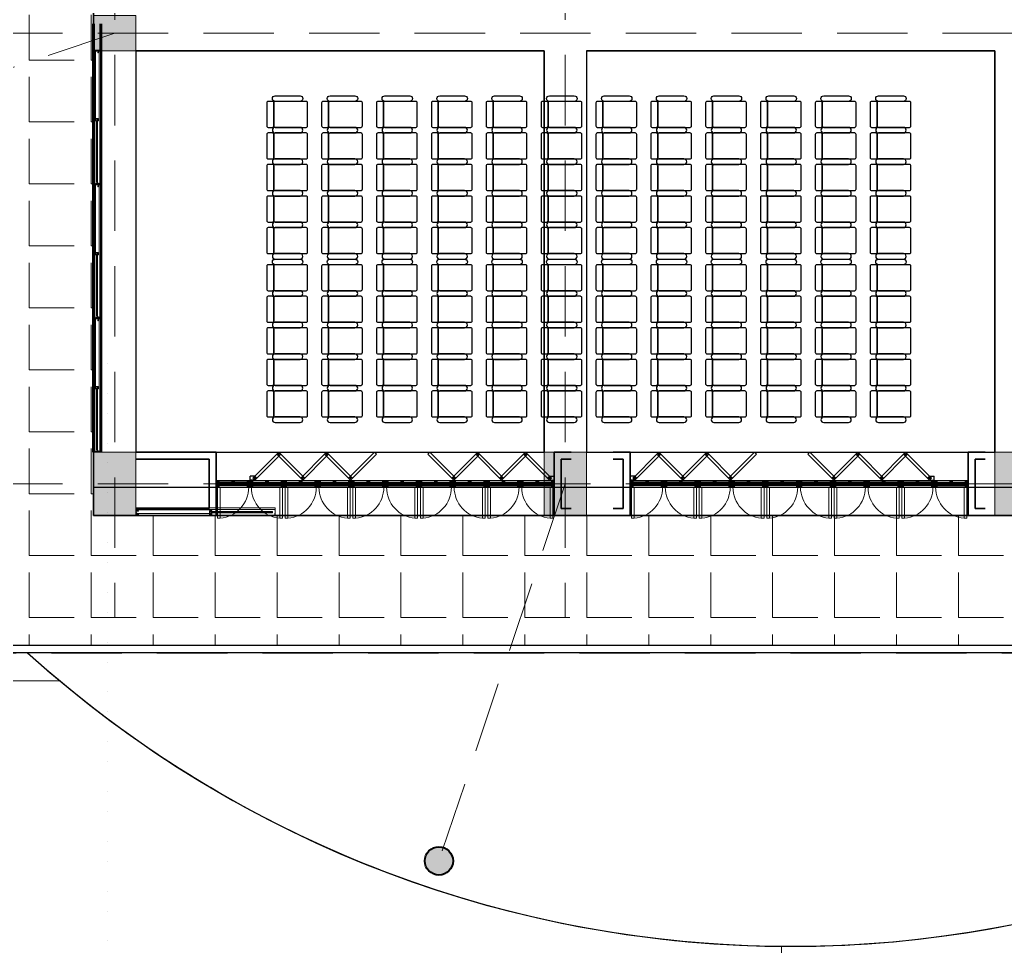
# Model space of a CAD drawing. Header units: inches. Extents: x -1373420 to 1275728, y -1279082 to 1370051.
# Drawn here: x -49394 to -48694, y 11052 to 11710 of the extents above; entities that cross this region are included whole.
import ezdxf

# ---------------------------------------------------------------- set-up
doc = ezdxf.new("R2010")
doc.units = ezdxf.units.IN
doc.header["$LTSCALE"] = 100
doc.header["$MEASUREMENT"] = 0
doc.linetypes.add('DASHED', pattern=[0.75, 0.5, -0.25])
doc.linetypes.add('DASHED2', pattern=[0.375, 0.25, -0.125])
doc.layers.add('a Walkway', color=7, linetype='Continuous', lineweight=30, true_color=0x4b2e26)
doc.layers.add('Low Wall', color=7, linetype='Continuous', lineweight=15, true_color=0x858585)
for name, color, linetype, lineweight in [('ar_ Door', 7, 'Continuous', 0), ('beam', 40, 'Continuous', 15), ('Building', 250, 'Continuous', 60), ('centerline', 250, 'DASHED', 5), ('COLUMN', 1, 'Continuous', 40), ('FURNITURE', 64, 'Continuous', 5), ('Hatch', 213, 'Continuous', 13), ('Louver', 33, 'Continuous', 40), ('WALL', 7, 'Continuous', 35), ('WINDOW', 5, 'Continuous', 5)]:
    doc.layers.add(name, color=color, linetype=linetype, lineweight=lineweight)
doc.layers.add('HS', color=7, linetype='Continuous')

# ---------------------------------------------------------------- blocks, each defined once
blk = doc.blocks.new('A$Cd32af88c')
at = {"layer": 'HS'}
h = blk.add_hatch(color=256, dxfattribs=at)
h.dxf.hatch_style = 1
h.paths.add_polyline_path([(0, 10, 1), (20, 10, 1)])
at = {"layer": 'COLUMN'}
blk.add_circle((10, 10), 10, dxfattribs=at)
blk = doc.blocks.new('A$C284706ac')
at = {"layer": 'COLUMN', "lineweight": 60}
h = blk.add_hatch(color=256, dxfattribs=at)
h.dxf.hatch_style = 1
h.paths.add_polyline_path([(1018.4, 1036.73), (1048.4, 1036.73), (1048.4, 1081.73), (1018.4, 1081.73)])
h.paths.add_polyline_path([(378.4, 1036.73), (408.4, 1036.73), (408.4, 1081.73), (378.4, 1081.73)])
h.paths.add_polyline_path([(698.4, 1036.73), (728.4, 1036.73), (728.4, 1081.73), (698.4, 1081.73)])
h.paths.add_polyline_path([(58.4, 1036.73), (88.4, 1036.73), (88.4, 1081.73), (58.4, 1081.73)])
h.paths.add_polyline_path([(1018.4, 726.73), (1048.4, 726.73), (1048.4, 751.73), (1018.4, 751.73)])
h.paths.add_polyline_path([(58.4, 726.73), (88.4, 726.73), (88.4, 751.73), (58.4, 751.73)])
h.paths.add_polyline_path([(58.4, 406.73), (88.4, 406.73), (88.4, 431.73), (58.4, 431.73)])
h.paths.add_polyline_path([(1018.4, 406.73), (1048.4, 406.73), (1048.4, 431.73), (1018.4, 431.73)])
h.paths.add_polyline_path([(698.4, 121.73), (728.4, 121.73), (728.4, 76.73), (698.4, 76.73)])
h.paths.add_polyline_path([(1018.4, 121.73), (1048.4, 121.73), (1048.4, 76.73), (1018.4, 76.73)])
h.paths.add_polyline_path([(378.4, 121.73), (408.4, 121.73), (408.4, 76.73), (378.4, 76.73)])
h.paths.add_polyline_path([(58.4, 121.73), (88.4, 121.73), (88.4, 76.73), (58.4, 76.73)])
at = {"layer": 'beam', "lineweight": 25}
for p, q in [((58.4, 1061.73), (58.4, 96.73)), ((88.4, 406.73), (378.4, 406.73)), ((88.4, 406.73), (88.4, 121.73)), ((378.4, 406.73), (378.4, 121.73)), ((408.4, 406.73), (408.4, 121.73)), ((408.4, 406.73), (698.4, 406.73)), ((698.4, 406.73), (698.4, 121.73)), ((88.4, 121.73), (378.4, 121.73)), ((408.4, 121.73), (698.4, 121.73)), ((58.4, 96.73), (1048.4, 96.73))]:
    blk.add_line(p, q, dxfattribs=at)
for points in [[(58.4, 121.73), (58.4, 1036.73)], [(88.4, 406.73), (88.4, 121.73)], [(378.4, 406.73), (88.4, 406.73)], [(378.4, 121.73), (378.4, 406.73)], [(408.4, 406.73), (408.4, 121.73)], [(698.4, 406.73), (408.4, 406.73)], [(698.4, 121.73), (698.4, 406.73)]]:
    blk.add_lwpolyline(points, dxfattribs=at)
at = {"layer": 'centerline'}
for p, q in [((73.4, 1153.73), (73.4, 4.73)), ((393.4, 1153.73), (393.4, 4.73)), ((73.4, 419.23), (-194.5, 329.47)), ((-13.6, 419.23), (1120.4, 419.23)), ((-13.6, 99.23), (1120.4, 99.23)), ((393.4, 99.23), (303.65, -168.68))]:
    blk.add_line(p, q, dxfattribs=at)
for points in [[(58.4, 406.73), (88.4, 406.73), (88.4, 431.73), (58.4, 431.73)], [(58.4, 121.73), (88.4, 121.73), (88.4, 76.73), (58.4, 76.73)], [(378.4, 121.73), (408.4, 121.73), (408.4, 76.73), (378.4, 76.73)], [(698.4, 121.73), (728.4, 121.73), (728.4, 76.73), (698.4, 76.73)]]:
    blk.add_lwpolyline(points, close=True, dxfattribs=at)
at = {"lineweight": 60, "rotation": 90.00000000000001}
blk.add_blockref('A$Cd32af88c', (313.65, -178.68), dxfattribs=at)
blk = doc.blocks.new('A$C2b1145ed')
at = {"layer": 'Hatch', "lineweight": 5, "true_color": 0x636466}
h = blk.add_hatch(dxfattribs=at)
h.set_pattern_fill('ANSI37', color=251, scale=200)
edge = h.paths.add_edge_path()
edge.add_line((1180.79, 3147.31), (1134.38, 3216.12))
edge.add_arc((2058.41, 1846.16), 1652.46, 123.99952, 169.3844)
edge.add_line((434.23, 2150.58), (433.64, 2150.69))
edge.add_line((433.64, 2150.69), (397.53, 2154.98))
edge.add_line((397.53, 2154.98), (384.11, 2045.8))
edge.add_line((384.11, 2045.8), (130.74, 2076.76))
edge.add_arc((2058.46, 1846.12), 1941.46, 173.17707, 180)
edge.add_line((116.99, 1846.12), (405.93, 1846.12))
edge.add_line((405.93, 1846.12), (405.94, 1840.12))
edge.add_line((405.94, 1840.12), (393.94, 1840.12))
edge.add_arc((2058.46, 1846.12), 1664.53, 180.20653, 183.15329)
edge.add_line((396.45, 1754.55), (397.68, 1734.45))
edge.add_arc((2058.46, 1846.12), 1664.53, 183.84671, 186.79347)
edge.add_line((405.62, 1649.22), (417.53, 1650.68))
edge.add_line((417.53, 1650.68), (418.26, 1644.73))
edge.add_line((418.26, 1644.73), (418.25, 1644.72))
edge.add_arc((2058.46, 1846.12), 1652.53, 187, 236)
edge.add_line((1134.38, 476.11), (1180.79, 544.92))
edge.add_arc((2058.46, 1846.12), 1569.53, 124, 236, ccw=False)
at = {"layer": 'beam', "lineweight": 25}
for radius, start, end in [(2054.53, 115.83267, 236.16733), (2042.53, 115.83169, 236.16831), (1939.46, 115.78166, 186.82275), (1574.53, 115.78166, 236.21834), (1562.53, 115.77999, 236.22001)]:
    blk.add_arc((2058.46, 1846.12), radius, start, end, dxfattribs=at)
at = {"layer": 'WALL', "lineweight": 20}
blk.add_arc((2058.46, 1846.12), 1652.53, 186.79197, 236.22001, dxfattribs=at)
blk = doc.blocks.new('hfhf')
at = {"layer": 'ar_ Door'}
h = blk.add_hatch(dxfattribs=at)
h.set_pattern_fill('ANSI31', color=256, scale=3)
h.paths.add_polyline_path([(-27571, -11849.78), (-27571.1, -11849.78), (-27573, -11849.78), (-27573, -11854.53), (-27571, -11854.53)])
h.paths.add_polyline_path([(-27549, -11849.77), (-27551, -11849.77), (-27551, -11854.53), (-27549, -11854.53)])
h.paths.add_polyline_path([(-27547, -11849.77), (-27549, -11849.77), (-27549, -11854.53), (-27547, -11854.53)])
h.paths.add_polyline_path([(-27525, -11849.77), (-27527, -11849.77), (-27527, -11854.53), (-27525, -11854.53)])
h = blk.add_hatch(dxfattribs=at)
h.set_pattern_fill('ANSI31', color=256, scale=3, angle=315)
h.paths.add_polyline_path([(-27551, -11851.14), (-27571, -11851.15), (-27571, -11853.15), (-27551, -11853.14)])
h.paths.add_polyline_path([(-27527, -11851.13), (-27547, -11851.14), (-27547, -11853.14), (-27527, -11853.13)])
for p, q in [((-27571, -11854.53), (-27571, -11849.78)), ((-27562, -11851.15), (-27562, -11850.15)), ((-27562, -11850.15), (-27560, -11850.15)), ((-27560, -11851.15), (-27560, -11850.15)), ((-27551, -11849.77), (-27551, -11854.53)), ((-27549, -11849.77), (-27549, -11854.53)), ((-27547, -11849.77), (-27547, -11854.53)), ((-27538, -11851.14), (-27538, -11850.14)), ((-27538, -11850.14), (-27536, -11850.14)), ((-27536, -11851.14), (-27536, -11850.14)), ((-27527, -11854.53), (-27527, -11849.78)), ((-27549, -11851.14), (-27549, -11851.14)), ((-27549, -11853.14), (-27549, -11853.14))]:
    blk.add_line(p, q, dxfattribs=at)
blk.add_lwpolyline([(-27573, -11854.53), (-27525, -11854.53), (-27525, -11849.77), (-27573, -11849.77)], close=True, dxfattribs=at)
at = {"layer": 'Louver'}
for p, q in [((-27571, -11851.15), (-27551, -11851.14)), ((-27571, -11853.15), (-27551, -11853.14)), ((-27547, -11851.14), (-27527, -11851.13)), ((-27547, -11853.14), (-27527, -11853.13))]:
    blk.add_line(p, q, dxfattribs=at)
blk = doc.blocks.new('fff')
at = {"layer": 'ar_ Door'}
h = blk.add_hatch(dxfattribs=at)
h.set_pattern_fill('ANSI31', color=256, scale=3)
h.set_pattern_definition([(45, (377.10632, -1078.94635), (-0.265165043, 0.265165043), [])])
h.paths.add_polyline_path([(-27169.89, -12928.71), (-27171.89, -12928.71), (-27171.89, -12933.47), (-27169.89, -12933.47)])
h.paths.add_polyline_path([(-27147.89, -12928.71), (-27149.89, -12928.71), (-27149.89, -12933.47), (-27147.89, -12933.47)])
h = blk.add_hatch(dxfattribs=at)
h.set_pattern_fill('ANSI31', color=256, scale=3, angle=315)
h.set_pattern_definition([(0, (377.10632, -1078.94635), (8e-17, 0.375), [])])
h.paths.add_polyline_path([(-27149.89, -12930.08), (-27169.89, -12930.09), (-27169.89, -12932.09), (-27149.89, -12932.08)])
for p, q in [((-27171.89, -12928.71), (-27171.89, -12933.47)), ((-27169.89, -12928.71), (-27169.89, -12933.47)), ((-27149.89, -12933.47), (-27149.89, -12928.72)), ((-27171.89, -12930.09), (-27171.89, -12930.09)), ((-27171.89, -12932.09), (-27171.89, -12932.09)), ((-27160.89, -12930.08), (-27160.89, -12929.08)), ((-27160.89, -12929.08), (-27158.89, -12929.08)), ((-27158.89, -12930.08), (-27158.89, -12929.08))]:
    blk.add_line(p, q, dxfattribs=at)
blk.add_lwpolyline([(-27171.89, -12933.47), (-27147.89, -12933.47), (-27147.89, -12928.71), (-27171.89, -12928.71)], dxfattribs=at)
at = {"layer": 'Louver'}
for p, q in [((-27169.89, -12930.09), (-27149.89, -12930.08)), ((-27169.89, -12932.09), (-27149.89, -12932.08))]:
    blk.add_line(p, q, dxfattribs=at)
blk = doc.blocks.new('window louvers')
at = {"layer": 'ar_ Door'}
for p, q in [((1324973.41, -492366.59), (1324971.5, -492366.59)), ((1324971.5, -492366.59), (1324971.5, -492388.59)), ((1324973.41, -492388.59), (1324973.41, -492366.59)), ((1324950.36, -492388.59), (1324950.36, -492393.35)), ((1324950.36, -492388.59), (1324951.31, -492388.59)), ((1324950.36, -492393.35), (1324952.26, -492393.35)), ((1324951.31, -492388.59), (1324951.31, -492390.49)), ((1324951.31, -492390.49), (1324952.26, -492390.49)), ((1324952.26, -492390.49), (1324952.26, -492393.35)), ((1324971.5, -492388.59), (1324973.41, -492388.59)), ((1324973.41, -492390.49), (1324972.46, -492390.49)), ((1324972.46, -492390.49), (1324972.46, -492393.35)), ((1324974.36, -492393.35), (1324972.46, -492393.35)), ((1324973.41, -492388.59), (1324973.41, -492390.49)), ((1324974.36, -492388.59), (1324973.41, -492388.59)), ((1324974.36, -492388.59), (1324974.36, -492393.35))]:
    blk.add_line(p, q, dxfattribs=at)
at = {"layer": 'ar_ Door', "linetype": 'DASHED2', "ltscale": 10}
for p, q in [((1324973.41, -492388.59), (1324951.31, -492388.59)), ((1324972.46, -492393.35), (1324952.26, -492393.35))]:
    blk.add_line(p, q, dxfattribs=at)
at = {"layer": 'ar_ Door'}
blk.add_arc((1324973.42, -492388.61), 22.11, 94.97277, 179.93467, dxfattribs=at)
blk = doc.blocks.new('FOLDING DOOR')
at = {"layer": 'FURNITURE', "lineweight": 25}
for p, q in [((1325670.76, -492930.47), (1325672.17, -492929.05)), ((1325672.17, -492931.88), (1325670.76, -492930.47)), ((1325673.59, -492930.47), (1325672.17, -492929.05)), ((1325689.14, -492948.85), (1325672.17, -492931.88)), ((1325690.56, -492947.44), (1325673.59, -492930.47)), ((1325687.73, -492947.44), (1325704.7, -492930.47)), ((1325689.14, -492948.85), (1325706.12, -492931.88)), ((1325704.7, -492930.47), (1325706.12, -492929.05)), ((1325706.12, -492931.88), (1325704.7, -492930.47)), ((1325707.53, -492930.47), (1325706.12, -492929.05)), ((1325706.12, -492931.88), (1325707.53, -492930.47)), ((1325723.09, -492948.85), (1325706.12, -492931.88)), ((1325724.5, -492947.44), (1325707.53, -492930.47)), ((1325721.67, -492947.44), (1325738.64, -492930.47)), ((1325723.09, -492948.85), (1325740.06, -492931.88)), ((1325738.64, -492930.47), (1325740.06, -492929.05)), ((1325740.06, -492931.88), (1325738.64, -492930.47)), ((1325741.47, -492930.47), (1325740.06, -492929.05)), ((1325740.06, -492931.88), (1325741.47, -492930.47)), ((1325757.03, -492948.85), (1325740.06, -492931.88)), ((1325758.44, -492947.44), (1325741.47, -492930.47)), ((1325687.73, -492947.44), (1325689.14, -492946.02)), ((1325689.14, -492948.85), (1325687.73, -492947.44)), ((1325689.14, -492948.85), (1325687.73, -492947.44)), ((1325690.56, -492947.44), (1325689.14, -492946.02)), ((1325689.14, -492948.85), (1325690.56, -492947.44)), ((1325721.67, -492947.44), (1325723.09, -492946.02)), ((1325723.09, -492948.85), (1325721.67, -492947.44)), ((1325723.09, -492948.85), (1325721.67, -492947.44)), ((1325724.5, -492947.44), (1325723.09, -492946.02)), ((1325723.09, -492948.85), (1325724.5, -492947.44)), ((1325755.61, -492947.44), (1325757.03, -492946.02)), ((1325757.03, -492948.85), (1325755.61, -492947.44)), ((1325758.44, -492947.44), (1325757.03, -492946.02)), ((1325757.03, -492946.02), (1325760.44, -492946.02)), ((1325757.03, -492948.85), (1325758.44, -492947.44)), ((1325757.03, -492948.85), (1325758.44, -492947.44)), ((1325760.44, -492948.85), (1325760.44, -492946.02)), ((1325757.03, -492948.85), (1325760.44, -492948.85))]:
    blk.add_line(p, q, dxfattribs=at)
for centre in [(1325706.12, -492930.47), (1325740.06, -492930.47), (1325689.14, -492947.44), (1325723.09, -492947.44), (1325757.03, -492947.44)]:
    blk.add_circle(centre, 0.489, dxfattribs=at)
blk = doc.blocks.new('A$C04492DD1')
for points in [[(565, 565, -1), (565, 465), (120, 465, -1), (120, 565)], [(70, 465, -0.414214), (95, 440), (95, 25, -0.414214), (70, 0), (-5, 0, -0.414214), (-30, 25), (-30, 440, -0.414214), (-5, 465)], [(545, 465), (675, 465, -0.414214), (700, 440), (700, 25, -0.414214), (675, 0), (120, 0, -0.414214), (95, 25), (95, 440, -0.414214), (120, 465)]]:
    blk.add_lwpolyline(points, format="xyb", close=True)
blk = doc.blocks.new('A$C68365294')
for points in [[(70, 100, 0.414214), (95, 125), (95, 540, 0.414214), (70, 565), (-5, 565, 0.414214), (-30, 540), (-30, 125, 0.414214), (-5, 100)], [(565, 665, -1), (565, 565), (120, 565, -1), (120, 665)], [(545, 100), (675, 100, 0.414214), (700, 125), (700, 540, 0.414214), (675, 565), (120, 565, 0.414214), (95, 540), (95, 125, 0.414214), (120, 100)], [(565, 0, 1), (565, 100), (120, 100, 1), (120, 0)]]:
    blk.add_lwpolyline(points, format="xyb", close=True)
blk = doc.blocks.new('A$C6dcdb081')
at = {"lineweight": 15}
blk.add_lwpolyline([(989.08, 1645.63), (888.04, 1645.63), (888.04, 1746.67, -0.1366), (709.07, 2141.7), (430.31, 2112.71, 0.371818), (1501.58, 1177.12), (1501.58, 1457.12, -0.173954)], format="xyb", close=True, dxfattribs=at)

msp = doc.modelspace()

# ---------------------------------------------------------------- hatches: boundary and pattern name
at = {"layer": 'Hatch', "true_color": 0x939598}
h = msp.add_hatch(dxfattribs=at)
h.set_pattern_fill('ANGLE', color=252, scale=160)
h.set_pattern_definition([(0, (3985.2, -11550.826), (0, 44), [32, -12]), (90, (3985.2, -11550.826), (-44, 3e-15), [32, -12])])
h.paths.add_polyline_path([(-48251.05, 12455.29), (-49441.05, 12455.29), (-49441.05, 11265.29), (-48251.05, 11265.29)])
h.paths.add_polyline_path([(-48351.05, 11357.79), (-49341.05, 11357.79), (-49341.05, 12362.79), (-48351.05, 12362.79)], flags=16)

# ---------------------------------------------------------------- linework, layer by layer
for end in [307.75046, 312.09031]:
    msp.add_arc((-48846.05, 11860.29), 808.53, 227.90969, end)
at = {"layer": 'Building', "linetype": 'DASHED', "lineweight": 25, "flags": 128}
msp.add_lwpolyline([(-49446.05, 11260.29), (-48246.05, 11260.29), (-48246.05, 12460.29), (-49446.05, 12460.29)], close=True, dxfattribs=at)
msp.add_lwpolyline([(-49446.05, 11260.29), (-48246.05, 11260.29), (-48246.05, 12460.29), (-49446.05, 12460.29)], close=True, dxfattribs=at)
at = {"layer": 'Low Wall'}
for points in [[(-49341.05, 11688.14), (-49335.69, 11688.14), (-49335.69, 11593.02), (-49341.05, 11593.02)], [(-49341.05, 11593.02), (-49335.69, 11593.02), (-49335.69, 11497.91), (-49341.05, 11497.91)], [(-49341.05, 11497.91), (-49335.69, 11497.91), (-49335.69, 11402.79), (-49341.05, 11402.79)], [(-49311.05, 11357.79), (-49311.05, 11363.16), (-49212.17, 11363.16), (-49212.17, 11357.79)]]:
    msp.add_lwpolyline(points, close=True, dxfattribs=at)
at = {"layer": 'WALL', "lineweight": 60}
for p, q in [((-49341.05, 11706.88), (-49341.05, 11402.79)), ((-49336.05, 11706.88), (-49336.05, 11402.79))]:
    msp.add_line(p, q, dxfattribs=at)
at = {"layer": 'WALL'}
for p, q in [((-49253.96, 11402.79), (-49311.05, 11402.79)), ((-49258.96, 11397.79), (-49311.05, 11397.79)), ((-49253.96, 11402.79), (-49310.79, 11402.79)), ((-49258.96, 11397.79), (-49310.79, 11397.79)), ((-49258.96, 11362.79), (-49258.96, 11397.79)), ((-49253.96, 11357.79), (-49253.96, 11402.79)), ((-49013.96, 11357.79), (-49013.96, 11402.79)), ((-49013.96, 11402.79), (-49001.93, 11402.79)), ((-49013.96, 11402.79), (-49002.19, 11402.79)), ((-49008.96, 11362.79), (-49008.96, 11397.79)), ((-49008.96, 11397.79), (-49001.93, 11397.79)), ((-49008.96, 11397.79), (-49002.19, 11397.79)), ((-48959.96, 11402.79), (-48971.99, 11402.79)), ((-48964.96, 11397.79), (-48971.99, 11397.79)), ((-48959.96, 11402.79), (-48971.73, 11402.79)), ((-48964.96, 11397.79), (-48971.73, 11397.79)), ((-48964.96, 11362.79), (-48964.96, 11397.79)), ((-48959.96, 11357.79), (-48959.96, 11402.79)), ((-48719.96, 11357.79), (-48719.96, 11402.79)), ((-48719.96, 11402.79), (-48707.93, 11402.79)), ((-48719.96, 11402.79), (-48708.19, 11402.79)), ((-48714.96, 11362.79), (-48714.96, 11397.79)), ((-48714.96, 11397.79), (-48707.93, 11397.79)), ((-48714.96, 11397.79), (-48708.19, 11397.79)), ((-49311.05, 11362.79), (-49258.96, 11362.79)), ((-49001.93, 11362.79), (-49008.96, 11362.79)), ((-48971.99, 11362.79), (-48964.96, 11362.79)), ((-48707.93, 11362.79), (-48714.96, 11362.79)), ((-49311.05, 11357.79), (-49253.96, 11357.79)), ((-49001.93, 11357.79), (-49013.96, 11357.79)), ((-48971.99, 11357.79), (-48959.96, 11357.79)), ((-48707.93, 11357.79), (-48719.96, 11357.79))]:
    msp.add_line(p, q, dxfattribs=at)
at = {"layer": 'WALL', "lineweight": 30}
msp.add_lwpolyline([(-48881.24, 12460.29), (-48246.05, 12460.29), (-48246.05, 11260.29), (-49446.05, 11260.29), (-49446.05, 11738.44)], dxfattribs=at)
msp.add_lwpolyline([(-49441.05, 12455.29), (-48251.05, 12455.29), (-48251.05, 11265.29), (-49441.05, 11265.29)], close=True, dxfattribs=at)
msp.add_lwpolyline([(-49441.05, 12455.29), (-48251.05, 12455.29), (-48251.05, 11265.29), (-49441.05, 11265.29)], close=True, dxfattribs=at)
at = {"layer": 'WALL'}
msp.add_lwpolyline([(-49341.05, 12362.79), (-48351.05, 12362.79), (-48351.05, 11357.79), (-49341.05, 11357.79)], close=True, dxfattribs=at)
msp.add_lwpolyline([(-49341.05, 12362.79), (-48351.05, 12362.79), (-48351.05, 11357.79), (-49341.05, 11357.79)], close=True, dxfattribs=at)
at = {"layer": 'WINDOW'}
for p, q in [((-49341.05, 11593.02), (-49341.05, 11688.14)), ((-49335.69, 11593.02), (-49335.69, 11688.14)), ((-49341.05, 11497.91), (-49341.05, 11593.02)), ((-49335.69, 11497.91), (-49335.69, 11593.02)), ((-49341.05, 11402.79), (-49341.05, 11497.91)), ((-49335.69, 11402.79), (-49335.69, 11497.91)), ((-49212.17, 11363.16), (-49311.05, 11363.16)), ((-49212.17, 11357.79), (-49311.05, 11357.79))]:
    msp.add_line(p, q, dxfattribs=at)
for points in [[(-49339.31, 11687.87), (-49337.57, 11687.87), (-49337.57, 11687.33), (-49337.3, 11687.33), (-49337.3, 11687.87), (-49336.76, 11687.87), (-49336.76, 11687.87), (-49336.76, 11687.87), (-49336.76, 11688.14), (-49341.05, 11688.14), (-49341.05, 11687.33), (-49340.78, 11687.33), (-49340.78, 11687.87), (-49339.58, 11687.87), (-49339.58, 11687.33), (-49339.31, 11687.33), (-49339.31, 11687.87), (-49337.57, 11687.87)], [(-49339.58, 11687.87), (-49340.78, 11687.87), (-49340.78, 11687.33), (-49341.05, 11687.33), (-49341.05, 11593.83), (-49340.78, 11593.83), (-49340.78, 11593.29), (-49339.58, 11593.29)], [(-49337.57, 11687.87), (-49339.31, 11687.87)], [(-49337.3, 11593.29), (-49336.76, 11593.29), (-49336.76, 11593.29), (-49336.76, 11593.29), (-49336.76, 11687.87), (-49336.76, 11687.87), (-49336.76, 11687.87), (-49337.3, 11687.87)], [(-49339.31, 11593.29), (-49337.57, 11593.29), (-49337.57, 11593.83), (-49337.3, 11593.83), (-49337.3, 11593.29), (-49336.76, 11593.29), (-49336.76, 11593.29), (-49336.76, 11593.29), (-49336.76, 11593.02), (-49341.05, 11593.02), (-49341.05, 11593.83), (-49340.78, 11593.83), (-49340.78, 11593.29), (-49339.58, 11593.29), (-49339.58, 11593.83), (-49339.31, 11593.83), (-49339.31, 11593.29), (-49337.57, 11593.29)], [(-49339.31, 11592.76), (-49337.57, 11592.76), (-49337.57, 11592.22), (-49337.3, 11592.22), (-49337.3, 11592.76), (-49336.76, 11592.76), (-49336.76, 11592.76), (-49336.76, 11592.76), (-49336.76, 11593.02), (-49341.05, 11593.02), (-49341.05, 11592.22), (-49340.78, 11592.22), (-49340.78, 11592.76), (-49339.58, 11592.76), (-49339.58, 11592.22), (-49339.31, 11592.22), (-49339.31, 11592.76), (-49337.57, 11592.76)], [(-49339.58, 11592.76), (-49340.78, 11592.76), (-49340.78, 11592.22), (-49341.05, 11592.22), (-49341.05, 11498.71), (-49340.78, 11498.71), (-49340.78, 11498.18), (-49339.58, 11498.18)], [(-49337.57, 11592.76), (-49339.31, 11592.76)], [(-49337.3, 11498.18), (-49336.76, 11498.18), (-49336.76, 11498.18), (-49336.76, 11498.18), (-49336.76, 11592.76), (-49336.76, 11592.76), (-49336.76, 11592.76), (-49337.3, 11592.76)], [(-49339.31, 11498.18), (-49337.57, 11498.18), (-49337.57, 11498.71), (-49337.3, 11498.71), (-49337.3, 11498.18), (-49336.76, 11498.18), (-49336.76, 11498.18), (-49336.76, 11498.18), (-49336.76, 11497.91), (-49341.05, 11497.91), (-49341.05, 11498.71), (-49340.78, 11498.71), (-49340.78, 11498.18), (-49339.58, 11498.18), (-49339.58, 11498.71), (-49339.31, 11498.71), (-49339.31, 11498.18), (-49337.57, 11498.18)], [(-49339.31, 11497.64), (-49337.57, 11497.64), (-49337.57, 11497.1), (-49337.3, 11497.1), (-49337.3, 11497.64), (-49336.76, 11497.64), (-49336.76, 11497.64), (-49336.76, 11497.64), (-49336.76, 11497.91), (-49341.05, 11497.91), (-49341.05, 11497.1), (-49340.78, 11497.1), (-49340.78, 11497.64), (-49339.58, 11497.64), (-49339.58, 11497.1), (-49339.31, 11497.1), (-49339.31, 11497.64), (-49337.57, 11497.64)], [(-49339.58, 11497.64), (-49340.78, 11497.64), (-49340.78, 11497.1), (-49341.05, 11497.1), (-49341.05, 11403.6), (-49340.78, 11403.6), (-49340.78, 11403.06), (-49339.58, 11403.06)], [(-49337.57, 11497.64), (-49339.31, 11497.64)], [(-49337.3, 11403.06), (-49336.76, 11403.06), (-49336.76, 11403.06), (-49336.76, 11403.06), (-49336.76, 11497.64), (-49336.76, 11497.64), (-49336.76, 11497.64), (-49337.3, 11497.64)], [(-49339.31, 11403.06), (-49337.57, 11403.06), (-49337.57, 11403.6), (-49337.3, 11403.6), (-49337.3, 11403.06), (-49336.76, 11403.06), (-49336.76, 11403.06), (-49336.76, 11403.06), (-49336.76, 11402.79), (-49341.05, 11402.79), (-49341.05, 11403.6), (-49340.78, 11403.6), (-49340.78, 11403.06), (-49339.58, 11403.06), (-49339.58, 11403.6), (-49339.31, 11403.6), (-49339.31, 11403.06), (-49337.57, 11403.06)], [(-49310.78, 11359.54), (-49310.78, 11361.28), (-49310.25, 11361.28), (-49310.25, 11361.55), (-49310.78, 11361.55), (-49310.78, 11362.08), (-49310.78, 11362.08), (-49310.78, 11362.08), (-49311.05, 11362.08), (-49311.05, 11357.79), (-49310.25, 11357.79), (-49310.25, 11358.06), (-49310.78, 11358.06), (-49310.78, 11359.27), (-49310.25, 11359.27), (-49310.25, 11359.54), (-49310.78, 11359.54), (-49310.78, 11361.28)], [(-49212.43, 11361.55), (-49212.43, 11362.08), (-49212.43, 11362.08), (-49212.43, 11362.08), (-49310.78, 11362.08), (-49310.78, 11362.08), (-49310.78, 11362.08), (-49310.78, 11361.55)], [(-49310.78, 11361.28), (-49310.78, 11359.54)], [(-49310.78, 11359.27), (-49310.78, 11358.06), (-49310.25, 11358.06), (-49310.25, 11357.79), (-49212.97, 11357.79), (-49212.97, 11358.06), (-49212.43, 11358.06), (-49212.43, 11359.27)]]:
    msp.add_lwpolyline(points, dxfattribs=at)
for points in [[(-49339.71, 11686.26), (-49340.78, 11686.26), (-49340.78, 11687.87), (-49339.71, 11687.87)], [(-49340.78, 11639.61), (-49339.71, 11639.61), (-49339.71, 11686.26), (-49340.78, 11686.26)], [(-49339.84, 11686.4), (-49340.65, 11686.4), (-49340.65, 11687.74), (-49339.84, 11687.74)], [(-49338.1, 11687.87), (-49337.89, 11687.87), (-49337.89, 11687.76), (-49337.99, 11687.76), (-49337.99, 11686.37), (-49337.89, 11686.37), (-49337.89, 11686.26), (-49338.1, 11686.26)], [(-49337.67, 11687.76), (-49337.99, 11687.76), (-49337.99, 11686.37), (-49337.67, 11686.37)], [(-49337.67, 11687.76), (-49337.78, 11687.76), (-49337.78, 11687.87), (-49337.57, 11687.87), (-49337.57, 11686.26), (-49337.78, 11686.26), (-49337.78, 11686.37), (-49337.67, 11686.37)], [(-49339.38, 11638.54), (-49339.38, 11639.34), (-49339.44, 11639.34), (-49339.44, 11639.41), (-49339.38, 11639.41), (-49339.38, 11639.61), (-49339.51, 11639.61), (-49339.51, 11639.47), (-49339.71, 11639.47), (-49339.71, 11639.61), (-49340.78, 11639.61), (-49340.78, 11638), (-49339.71, 11638), (-49339.71, 11639.07), (-49339.51, 11639.07), (-49339.51, 11638.54)], [(-49339.84, 11638.13), (-49340.65, 11638.13), (-49340.65, 11639.47), (-49339.84, 11639.47)], [(-49339.64, 11639.07), (-49339.64, 11638.27), (-49339.58, 11638.27), (-49339.58, 11638.2), (-49339.64, 11638.2), (-49339.64, 11638), (-49339.51, 11638), (-49339.51, 11638.13), (-49339.31, 11638.13), (-49339.31, 11638), (-49338.24, 11638), (-49338.24, 11639.61), (-49339.31, 11639.61), (-49339.31, 11638.54), (-49339.51, 11638.54), (-49339.51, 11639.07)], [(-49339.31, 11638), (-49338.24, 11638), (-49338.24, 11594.9), (-49339.31, 11594.9)], [(-49338.37, 11638.13), (-49339.17, 11638.13), (-49339.17, 11639.47), (-49338.37, 11639.47)], [(-49338.1, 11638), (-49337.89, 11638), (-49337.89, 11638.11), (-49337.99, 11638.11), (-49337.99, 11639.5), (-49337.89, 11639.5), (-49337.89, 11639.61), (-49338.1, 11639.61)], [(-49337.67, 11638.11), (-49337.99, 11638.11), (-49337.99, 11639.5), (-49337.67, 11639.5)], [(-49337.67, 11638.11), (-49337.78, 11638.11), (-49337.78, 11638), (-49337.57, 11638), (-49337.57, 11639.61), (-49337.78, 11639.61), (-49337.78, 11639.5), (-49337.67, 11639.5)], [(-49339.71, 11591.15), (-49340.78, 11591.15), (-49340.78, 11592.76), (-49339.71, 11592.76)], [(-49339.84, 11591.28), (-49340.65, 11591.28), (-49340.65, 11592.62), (-49339.84, 11592.62)], [(-49338.24, 11594.9), (-49339.31, 11594.9), (-49339.31, 11593.29), (-49338.24, 11593.29)], [(-49338.37, 11594.77), (-49339.17, 11594.77), (-49339.17, 11593.43), (-49338.37, 11593.43)], [(-49338.1, 11592.76), (-49337.89, 11592.76), (-49337.89, 11592.65), (-49337.99, 11592.65), (-49337.99, 11591.25), (-49337.89, 11591.25), (-49337.89, 11591.15), (-49338.1, 11591.15)], [(-49337.67, 11592.65), (-49337.99, 11592.65), (-49337.99, 11591.25), (-49337.67, 11591.25)], [(-49337.67, 11592.65), (-49337.78, 11592.65), (-49337.78, 11592.76), (-49337.57, 11592.76), (-49337.57, 11591.15), (-49337.78, 11591.15), (-49337.78, 11591.25), (-49337.67, 11591.25)], [(-49340.78, 11544.49), (-49339.71, 11544.49), (-49339.71, 11591.15), (-49340.78, 11591.15)], [(-49339.38, 11543.42), (-49339.38, 11544.23), (-49339.44, 11544.23), (-49339.44, 11544.29), (-49339.38, 11544.29), (-49339.38, 11544.49), (-49339.51, 11544.49), (-49339.51, 11544.36), (-49339.71, 11544.36), (-49339.71, 11544.49), (-49340.78, 11544.49), (-49340.78, 11542.89), (-49339.71, 11542.89), (-49339.71, 11543.96), (-49339.51, 11543.96), (-49339.51, 11543.42)], [(-49339.84, 11543.02), (-49340.65, 11543.02), (-49340.65, 11544.36), (-49339.84, 11544.36)], [(-49339.64, 11543.96), (-49339.64, 11543.15), (-49339.58, 11543.15), (-49339.58, 11543.09), (-49339.64, 11543.09), (-49339.64, 11542.89), (-49339.51, 11542.89), (-49339.51, 11543.02), (-49339.31, 11543.02), (-49339.31, 11542.89), (-49338.24, 11542.89), (-49338.24, 11544.49), (-49339.31, 11544.49), (-49339.31, 11543.42), (-49339.51, 11543.42), (-49339.51, 11543.96)], [(-49338.37, 11543.02), (-49339.17, 11543.02), (-49339.17, 11544.36), (-49338.37, 11544.36)], [(-49338.1, 11542.89), (-49337.89, 11542.89), (-49337.89, 11542.99), (-49337.99, 11542.99), (-49337.99, 11544.39), (-49337.89, 11544.39), (-49337.89, 11544.49), (-49338.1, 11544.49)], [(-49337.67, 11542.99), (-49337.99, 11542.99), (-49337.99, 11544.39), (-49337.67, 11544.39)], [(-49337.67, 11542.99), (-49337.78, 11542.99), (-49337.78, 11542.89), (-49337.57, 11542.89), (-49337.57, 11544.49), (-49337.78, 11544.49), (-49337.78, 11544.39), (-49337.67, 11544.39)], [(-49339.31, 11542.89), (-49338.24, 11542.89), (-49338.24, 11499.79), (-49339.31, 11499.79)], [(-49339.71, 11496.03), (-49340.78, 11496.03), (-49340.78, 11497.64), (-49339.71, 11497.64)], [(-49340.78, 11449.38), (-49339.71, 11449.38), (-49339.71, 11496.03), (-49340.78, 11496.03)], [(-49339.84, 11496.17), (-49340.65, 11496.17), (-49340.65, 11497.51), (-49339.84, 11497.51)], [(-49338.24, 11499.79), (-49339.31, 11499.79), (-49339.31, 11498.18), (-49338.24, 11498.18)], [(-49338.37, 11499.65), (-49339.17, 11499.65), (-49339.17, 11498.31), (-49338.37, 11498.31)], [(-49338.1, 11497.64), (-49337.89, 11497.64), (-49337.89, 11497.53), (-49337.99, 11497.53), (-49337.99, 11496.14), (-49337.89, 11496.14), (-49337.89, 11496.03), (-49338.1, 11496.03)], [(-49337.67, 11497.53), (-49337.99, 11497.53), (-49337.99, 11496.14), (-49337.67, 11496.14)], [(-49337.67, 11497.53), (-49337.78, 11497.53), (-49337.78, 11497.64), (-49337.57, 11497.64), (-49337.57, 11496.03), (-49337.78, 11496.03), (-49337.78, 11496.14), (-49337.67, 11496.14)], [(-49339.38, 11448.31), (-49339.38, 11449.11), (-49339.44, 11449.11), (-49339.44, 11449.18), (-49339.38, 11449.18), (-49339.38, 11449.38), (-49339.51, 11449.38), (-49339.51, 11449.25), (-49339.71, 11449.25), (-49339.71, 11449.38), (-49340.78, 11449.38), (-49340.78, 11447.77), (-49339.71, 11447.77), (-49339.71, 11448.84), (-49339.51, 11448.84), (-49339.51, 11448.31)], [(-49339.84, 11447.9), (-49340.65, 11447.9), (-49340.65, 11449.25), (-49339.84, 11449.25)], [(-49339.64, 11448.84), (-49339.64, 11448.04), (-49339.58, 11448.04), (-49339.58, 11447.97), (-49339.64, 11447.97), (-49339.64, 11447.77), (-49339.51, 11447.77), (-49339.51, 11447.9), (-49339.31, 11447.9), (-49339.31, 11447.77), (-49338.24, 11447.77), (-49338.24, 11449.38), (-49339.31, 11449.38), (-49339.31, 11448.31), (-49339.51, 11448.31), (-49339.51, 11448.84)], [(-49339.31, 11447.77), (-49338.24, 11447.77), (-49338.24, 11404.67), (-49339.31, 11404.67)], [(-49338.37, 11447.9), (-49339.17, 11447.9), (-49339.17, 11449.25), (-49338.37, 11449.25)], [(-49338.1, 11447.77), (-49337.89, 11447.77), (-49337.89, 11447.88), (-49337.99, 11447.88), (-49337.99, 11449.27), (-49337.89, 11449.27), (-49337.89, 11449.38), (-49338.1, 11449.38)], [(-49337.67, 11447.88), (-49337.99, 11447.88), (-49337.99, 11449.27), (-49337.67, 11449.27)], [(-49337.67, 11447.88), (-49337.78, 11447.88), (-49337.78, 11447.77), (-49337.57, 11447.77), (-49337.57, 11449.38), (-49337.78, 11449.38), (-49337.78, 11449.27), (-49337.67, 11449.27)], [(-49338.24, 11404.67), (-49339.31, 11404.67), (-49339.31, 11403.06), (-49338.24, 11403.06)], [(-49338.37, 11404.54), (-49339.17, 11404.54), (-49339.17, 11403.2), (-49338.37, 11403.2)], [(-49310.68, 11361.17), (-49310.68, 11361.06), (-49310.78, 11361.06), (-49310.78, 11361.28), (-49309.17, 11361.28), (-49309.17, 11361.06), (-49309.28, 11361.06), (-49309.28, 11361.17)], [(-49310.68, 11361.17), (-49310.68, 11360.85), (-49309.28, 11360.85), (-49309.28, 11361.17)], [(-49257.25, 11361.17), (-49257.25, 11361.06), (-49257.14, 11361.06), (-49257.14, 11361.28), (-49258.75, 11361.28), (-49258.75, 11361.06), (-49258.64, 11361.06), (-49258.64, 11361.17)], [(-49257.25, 11361.17), (-49257.25, 11360.85), (-49258.64, 11360.85), (-49258.64, 11361.17)], [(-49310.78, 11360.74), (-49310.78, 11360.96), (-49310.68, 11360.96), (-49310.68, 11360.85), (-49309.28, 11360.85), (-49309.28, 11360.96), (-49309.17, 11360.96), (-49309.17, 11360.74)], [(-49309.17, 11359.13), (-49309.17, 11358.06), (-49310.78, 11358.06), (-49310.78, 11359.13)], [(-49309.31, 11359), (-49309.31, 11358.2), (-49310.65, 11358.2), (-49310.65, 11359)], [(-49258.75, 11358.06), (-49258.75, 11359.13), (-49309.17, 11359.13), (-49309.17, 11358.06)], [(-49257.14, 11360.74), (-49257.14, 11360.96), (-49257.25, 11360.96), (-49257.25, 11360.85), (-49258.64, 11360.85), (-49258.64, 11360.96), (-49258.75, 11360.96), (-49258.75, 11360.74)], [(-49258.22, 11359.2), (-49257.41, 11359.2), (-49257.41, 11359.27), (-49257.34, 11359.27), (-49257.34, 11359.2), (-49257.14, 11359.2), (-49257.14, 11359.34), (-49257.28, 11359.34), (-49257.28, 11359.54), (-49257.14, 11359.54), (-49257.14, 11360.61), (-49258.75, 11360.61), (-49258.75, 11359.54), (-49257.68, 11359.54), (-49257.68, 11359.34), (-49258.22, 11359.34)], [(-49257.68, 11359.47), (-49258.48, 11359.47), (-49258.48, 11359.4), (-49258.55, 11359.4), (-49258.55, 11359.47), (-49258.75, 11359.47), (-49258.75, 11359.34), (-49258.62, 11359.34), (-49258.62, 11359.13), (-49258.75, 11359.13), (-49258.75, 11358.06), (-49257.14, 11358.06), (-49257.14, 11359.13), (-49258.22, 11359.13), (-49258.22, 11359.34), (-49257.68, 11359.34)], [(-49257.28, 11360.48), (-49257.28, 11359.67), (-49258.62, 11359.67), (-49258.62, 11360.48)], [(-49257.28, 11359), (-49257.28, 11358.2), (-49258.62, 11358.2), (-49258.62, 11359)], [(-49257.14, 11359.54), (-49257.14, 11360.61), (-49214.04, 11360.61), (-49214.04, 11359.54)]]:
    msp.add_lwpolyline(points, close=True, dxfattribs=at)
for points in [[(-49340.31, 11686.06), (-49340.35, 11686.06, -0.232478), (-49340.38, 11686.07), (-49340.53, 11686.26), (-49340.31, 11686.26)], [(-49340.33, 11686.07), (-49340.35, 11686.07, -0.232478), (-49340.37, 11686.08), (-49340.49, 11686.24), (-49340.33, 11686.24)], [(-49340.18, 11686.06), (-49340.14, 11686.06, 0.232478), (-49340.11, 11686.07), (-49339.97, 11686.26), (-49340.18, 11686.26)], [(-49340.16, 11686.07), (-49340.14, 11686.07, 0.232478), (-49340.13, 11686.08), (-49340, 11686.24), (-49340.16, 11686.24)], [(-49340.31, 11639.81), (-49340.35, 11639.81, 0.232478), (-49340.38, 11639.8), (-49340.53, 11639.61), (-49340.31, 11639.61)], [(-49340.33, 11639.8), (-49340.35, 11639.8, 0.232478), (-49340.37, 11639.79), (-49340.49, 11639.63), (-49340.33, 11639.63)], [(-49340.18, 11639.81), (-49340.14, 11639.81, -0.232478), (-49340.11, 11639.8), (-49339.97, 11639.61), (-49340.18, 11639.61)], [(-49340.16, 11639.8), (-49340.14, 11639.8, -0.232478), (-49340.13, 11639.79), (-49340, 11639.63), (-49340.16, 11639.63)], [(-49338.84, 11637.79), (-49338.88, 11637.79, -0.232478), (-49338.9, 11637.81), (-49339.05, 11638), (-49338.84, 11638)], [(-49338.86, 11637.81), (-49338.88, 11637.81, -0.232478), (-49338.89, 11637.82), (-49339.02, 11637.98), (-49338.86, 11637.98)], [(-49338.71, 11637.79), (-49338.66, 11637.79, 0.232478), (-49338.64, 11637.81), (-49338.49, 11638), (-49338.71, 11638)], [(-49338.69, 11637.81), (-49338.66, 11637.81, 0.232478), (-49338.65, 11637.82), (-49338.52, 11637.98), (-49338.69, 11637.98)], [(-49338.84, 11595.11), (-49338.88, 11595.11, 0.232478), (-49338.9, 11595.09), (-49339.05, 11594.9), (-49338.84, 11594.9)], [(-49338.86, 11595.09), (-49338.88, 11595.09, 0.232478), (-49338.89, 11595.08), (-49339.02, 11594.92), (-49338.86, 11594.92)], [(-49338.71, 11595.11), (-49338.66, 11595.11, -0.232478), (-49338.64, 11595.09), (-49338.49, 11594.9), (-49338.71, 11594.9)], [(-49338.69, 11595.09), (-49338.66, 11595.09, -0.232478), (-49338.65, 11595.08), (-49338.52, 11594.92), (-49338.69, 11594.92)], [(-49340.31, 11590.94), (-49340.35, 11590.94, -0.232478), (-49340.38, 11590.95), (-49340.53, 11591.15), (-49340.31, 11591.15)], [(-49340.33, 11590.96), (-49340.35, 11590.96, -0.232478), (-49340.37, 11590.96), (-49340.49, 11591.13), (-49340.33, 11591.13)], [(-49340.18, 11590.94), (-49340.14, 11590.94, 0.232478), (-49340.11, 11590.95), (-49339.97, 11591.15), (-49340.18, 11591.15)], [(-49340.16, 11590.96), (-49340.14, 11590.96, 0.232478), (-49340.13, 11590.96), (-49340, 11591.13), (-49340.16, 11591.13)], [(-49340.31, 11544.7), (-49340.35, 11544.7, 0.232478), (-49340.38, 11544.69), (-49340.53, 11544.49), (-49340.31, 11544.49)], [(-49340.33, 11544.68), (-49340.35, 11544.68, 0.232478), (-49340.37, 11544.68), (-49340.49, 11544.51), (-49340.33, 11544.51)], [(-49340.18, 11544.7), (-49340.14, 11544.7, -0.232478), (-49340.11, 11544.69), (-49339.97, 11544.49), (-49340.18, 11544.49)], [(-49340.16, 11544.68), (-49340.14, 11544.68, -0.232478), (-49340.13, 11544.68), (-49340, 11544.51), (-49340.16, 11544.51)], [(-49338.84, 11542.68), (-49338.88, 11542.68, -0.232478), (-49338.9, 11542.69), (-49339.05, 11542.89), (-49338.84, 11542.89)], [(-49338.86, 11542.7), (-49338.88, 11542.7, -0.232478), (-49338.89, 11542.7), (-49339.02, 11542.87), (-49338.86, 11542.87)], [(-49338.71, 11542.68), (-49338.66, 11542.68, 0.232478), (-49338.64, 11542.69), (-49338.49, 11542.89), (-49338.71, 11542.89)], [(-49338.69, 11542.7), (-49338.66, 11542.7, 0.232478), (-49338.65, 11542.7), (-49338.52, 11542.87), (-49338.69, 11542.87)], [(-49340.31, 11495.83), (-49340.35, 11495.83, -0.232478), (-49340.38, 11495.84), (-49340.53, 11496.03), (-49340.31, 11496.03)], [(-49340.33, 11495.84), (-49340.35, 11495.84, -0.232478), (-49340.37, 11495.85), (-49340.49, 11496.01), (-49340.33, 11496.01)], [(-49340.18, 11495.83), (-49340.14, 11495.83, 0.232478), (-49340.11, 11495.84), (-49339.97, 11496.03), (-49340.18, 11496.03)], [(-49340.16, 11495.84), (-49340.14, 11495.84, 0.232478), (-49340.13, 11495.85), (-49340, 11496.01), (-49340.16, 11496.01)], [(-49338.84, 11499.99), (-49338.88, 11499.99, 0.232478), (-49338.9, 11499.98), (-49339.05, 11499.79), (-49338.84, 11499.79)], [(-49338.86, 11499.97), (-49338.88, 11499.97, 0.232478), (-49338.89, 11499.97), (-49339.02, 11499.8), (-49338.86, 11499.8)], [(-49338.71, 11499.99), (-49338.66, 11499.99, -0.232478), (-49338.64, 11499.98), (-49338.49, 11499.79), (-49338.71, 11499.79)], [(-49338.69, 11499.97), (-49338.66, 11499.97, -0.232478), (-49338.65, 11499.97), (-49338.52, 11499.8), (-49338.69, 11499.8)], [(-49340.31, 11449.59), (-49340.35, 11449.59, 0.232478), (-49340.38, 11449.57), (-49340.53, 11449.38), (-49340.31, 11449.38)], [(-49340.33, 11449.57), (-49340.35, 11449.57, 0.232478), (-49340.37, 11449.56), (-49340.49, 11449.4), (-49340.33, 11449.4)], [(-49340.18, 11449.59), (-49340.14, 11449.59, -0.232478), (-49340.11, 11449.57), (-49339.97, 11449.38), (-49340.18, 11449.38)], [(-49340.16, 11449.57), (-49340.14, 11449.57, -0.232478), (-49340.13, 11449.56), (-49340, 11449.4), (-49340.16, 11449.4)], [(-49338.84, 11447.56), (-49338.88, 11447.56, -0.232478), (-49338.9, 11447.58), (-49339.05, 11447.77), (-49338.84, 11447.77)], [(-49338.86, 11447.58), (-49338.88, 11447.58, -0.232478), (-49338.89, 11447.59), (-49339.02, 11447.75), (-49338.86, 11447.75)], [(-49338.71, 11447.56), (-49338.66, 11447.56, 0.232478), (-49338.64, 11447.58), (-49338.49, 11447.77), (-49338.71, 11447.77)], [(-49338.69, 11447.58), (-49338.66, 11447.58, 0.232478), (-49338.65, 11447.59), (-49338.52, 11447.75), (-49338.69, 11447.75)], [(-49338.84, 11404.88), (-49338.88, 11404.88, 0.232478), (-49338.9, 11404.86), (-49339.05, 11404.67), (-49338.84, 11404.67)], [(-49338.86, 11404.86), (-49338.88, 11404.86, 0.232478), (-49338.89, 11404.85), (-49339.02, 11404.69), (-49338.86, 11404.69)], [(-49338.71, 11404.88), (-49338.66, 11404.88, -0.232478), (-49338.64, 11404.86), (-49338.49, 11404.67), (-49338.71, 11404.67)], [(-49338.69, 11404.86), (-49338.66, 11404.86, -0.232478), (-49338.65, 11404.85), (-49338.52, 11404.69), (-49338.69, 11404.69)], [(-49308.97, 11358.67), (-49308.97, 11358.71, 0.232478), (-49308.98, 11358.73), (-49309.17, 11358.88), (-49309.17, 11358.67)], [(-49308.97, 11358.53), (-49308.97, 11358.49, -0.232478), (-49308.98, 11358.47), (-49309.17, 11358.32), (-49309.17, 11358.53)], [(-49308.99, 11358.68), (-49308.99, 11358.71, 0.232478), (-49308.99, 11358.72), (-49309.16, 11358.85), (-49309.16, 11358.68)], [(-49308.99, 11358.51), (-49308.99, 11358.49, -0.232478), (-49308.99, 11358.48), (-49309.16, 11358.35), (-49309.16, 11358.51)], [(-49258.96, 11358.67), (-49258.96, 11358.71, -0.232478), (-49258.95, 11358.73), (-49258.75, 11358.88), (-49258.75, 11358.67)], [(-49258.96, 11358.53), (-49258.96, 11358.49, 0.232478), (-49258.95, 11358.47), (-49258.75, 11358.32), (-49258.75, 11358.53)], [(-49258.94, 11358.68), (-49258.94, 11358.71, -0.232478), (-49258.94, 11358.72), (-49258.77, 11358.85), (-49258.77, 11358.68)], [(-49258.94, 11358.51), (-49258.94, 11358.49, 0.232478), (-49258.94, 11358.48), (-49258.77, 11358.35), (-49258.77, 11358.51)], [(-49256.94, 11360.14), (-49256.94, 11360.18, 0.232478), (-49256.95, 11360.2), (-49257.14, 11360.35), (-49257.14, 11360.14)], [(-49256.94, 11360.01), (-49256.94, 11359.97, -0.232478), (-49256.95, 11359.94), (-49257.14, 11359.79), (-49257.14, 11360.01)], [(-49256.95, 11360.16), (-49256.95, 11360.18, 0.232478), (-49256.96, 11360.19), (-49257.13, 11360.32), (-49257.13, 11360.16)], [(-49256.95, 11359.99), (-49256.95, 11359.97, -0.232478), (-49256.96, 11359.95), (-49257.13, 11359.83), (-49257.13, 11359.99)]]:
    msp.add_lwpolyline(points, format="xyb", close=True, dxfattribs=at)
for points, const_width in [([(-49340.25, 11686.26), (-49340.25, 11639.61)], 0.134), ([(-49337.83, 11686.37), (-49337.83, 11639.5)], 0.107), ([(-49338.77, 11594.9), (-49338.77, 11638)], 0.134), ([(-49340.25, 11591.15), (-49340.25, 11544.49)], 0.134), ([(-49337.83, 11591.25), (-49337.83, 11544.39)], 0.107), ([(-49338.77, 11499.79), (-49338.77, 11542.89)], 0.134), ([(-49340.25, 11496.03), (-49340.25, 11449.38)], 0.134), ([(-49337.83, 11496.14), (-49337.83, 11449.27)], 0.107), ([(-49338.77, 11404.67), (-49338.77, 11447.77)], 0.134), ([(-49309.28, 11361.01), (-49258.64, 11361.01)], 0.107), ([(-49309.17, 11358.6), (-49258.75, 11358.6)], 0.134), ([(-49214.04, 11360.07), (-49257.14, 11360.07)], 0.134)]:
    msp.add_lwpolyline(points, dxfattribs=dict(at, const_width=const_width))

# ---------------------------------------------------------------- block references
msp.add_blockref('A$C6dcdb081', (-50354.09, 9594.67))
at = {"layer": 'a Walkway', "xscale": 0.039669421487603, "yscale": 0.039669421487603, "zscale": 0.039669421487603}
for p in [(-49216.87, 11629.42), (-49177.91, 11629.42), (-49138.96, 11629.42), (-49100, 11629.42), (-49061.04, 11629.42), (-49022.09, 11629.42), (-48983.13, 11629.42), (-48944.17, 11629.42), (-48905.21, 11629.42), (-48866.26, 11629.42), (-48827.3, 11629.42), (-48788.34, 11629.42), (-49216.87, 11513.39), (-49177.91, 11513.39), (-49138.96, 11513.39), (-49100, 11513.39), (-49061.04, 11513.39), (-49022.09, 11513.39), (-48983.13, 11513.39), (-48944.17, 11513.39), (-48905.21, 11513.39), (-48866.26, 11513.39), (-48827.3, 11513.39), (-48788.34, 11513.39)]:
    msp.add_blockref('A$C68365294', p, dxfattribs=at)
at = {"layer": 'a Walkway', "xscale": -0.039669421487603, "yscale": 0.039669421487603, "zscale": 0.039669421487603, "rotation": 180}
for p in [(-49216.87, 11629.42), (-49177.91, 11629.42), (-49138.96, 11629.42), (-49100, 11629.42), (-49061.04, 11629.42), (-49022.09, 11629.42), (-48983.13, 11629.42), (-48944.17, 11629.42), (-48905.21, 11629.42), (-48866.26, 11629.42), (-48827.3, 11629.42), (-48788.34, 11629.42), (-49216.87, 11607.01), (-49177.91, 11607.01), (-49138.96, 11607.01), (-49100, 11607.01), (-49061.04, 11607.01), (-49022.09, 11607.01), (-48983.13, 11607.01), (-48944.17, 11607.01), (-48905.21, 11607.01), (-48866.26, 11607.01), (-48827.3, 11607.01), (-48788.34, 11607.01), (-49216.87, 11584.6), (-49177.91, 11584.6), (-49138.96, 11584.6), (-49100, 11584.6), (-49061.04, 11584.6), (-49022.09, 11584.6), (-48983.13, 11584.6), (-48944.17, 11584.6), (-48905.21, 11584.6), (-48866.26, 11584.6), (-48827.3, 11584.6), (-48788.34, 11584.6), (-49216.87, 11562.18), (-49177.91, 11562.18), (-49138.96, 11562.18), (-49100, 11562.18), (-49061.04, 11562.18), (-49022.09, 11562.18), (-48983.13, 11562.18), (-48944.17, 11562.18), (-48905.21, 11562.18), (-48866.26, 11562.18), (-48827.3, 11562.18), (-48788.34, 11562.18), (-49216.87, 11513.39), (-49177.91, 11513.39), (-49138.96, 11513.39), (-49100, 11513.39), (-49061.04, 11513.39), (-49022.09, 11513.39), (-48983.13, 11513.39), (-48944.17, 11513.39), (-48905.21, 11513.39), (-48866.26, 11513.39), (-48827.3, 11513.39), (-48788.34, 11513.39), (-49216.87, 11490.98), (-49177.91, 11490.98), (-49138.96, 11490.98), (-49100, 11490.98), (-49061.04, 11490.98), (-49022.09, 11490.98), (-48983.13, 11490.98), (-48944.17, 11490.98), (-48905.21, 11490.98), (-48866.26, 11490.98), (-48827.3, 11490.98), (-48788.34, 11490.98), (-49216.87, 11468.56), (-49177.91, 11468.56), (-49138.96, 11468.56), (-49100, 11468.56), (-49061.04, 11468.56), (-49022.09, 11468.56), (-48983.13, 11468.56), (-48944.17, 11468.56), (-48905.21, 11468.56), (-48866.26, 11468.56), (-48827.3, 11468.56), (-48788.34, 11468.56), (-49216.87, 11446.15), (-49177.91, 11446.15), (-49138.96, 11446.15), (-49100, 11446.15), (-49061.04, 11446.15), (-49022.09, 11446.15), (-48983.13, 11446.15), (-48944.17, 11446.15), (-48905.21, 11446.15), (-48866.26, 11446.15), (-48827.3, 11446.15), (-48788.34, 11446.15)]:
    msp.add_blockref('A$C04492DD1', p, dxfattribs=at)
at = {"layer": 'ar_ Door', "xscale": -1}
for name, p in [('fff', (-76401.85, 24311.27)), ('hfhf', (-76484.96, 23232.32)), ('hfhf', (-76436.96, 23232.32)), ('hfhf', (-76388.96, 23232.32)), ('hfhf', (-76340.96, 23232.32)), ('fff', (-75915.85, 24311.27))]:
    msp.add_blockref(name, p, dxfattribs=at)
at = {"layer": 'ar_ Door', "lineweight": 25, "rotation": 180}
for p in [(1275720.4, -481010.8), (1275768.4, -481010.8), (1275816.4, -481010.8), (1275864.4, -481010.8), (1275912.4, -481010.8), (1276014.4, -481010.8), (1276062.4, -481010.8), (1276110.4, -481010.8), (1276158.4, -481010.8), (1276206.4, -481010.8)]:
    msp.add_blockref('window louvers', p, dxfattribs=at)
at = {"layer": 'ar_ Door'}
for name, p in [('fff', (-22058.07, 24311.27)), ('hfhf', (-21632.96, 23232.32)), ('hfhf', (-21584.96, 23232.32)), ('hfhf', (-21536.96, 23232.32)), ('hfhf', (-21488.96, 23232.32)), ('fff', (-21572.07, 24311.27))]:
    msp.add_blockref(name, p, dxfattribs=at)
at = {"layer": 'ar_ Door', "lineweight": 25, "xscale": -1, "rotation": 180}
for p in [(-1374180.32, -481010.8), (-1374132.32, -481010.8), (-1374084.32, -481010.8), (-1374036.32, -481010.8), (-1373988.32, -481010.8), (-1373886.32, -481010.8), (-1373838.32, -481010.8), (-1373790.32, -481010.8), (-1373742.32, -481010.8), (-1373694.32, -481010.8)]:
    msp.add_blockref('window louvers', p, dxfattribs=at)
at = {"layer": 'Building', "lineweight": 60}
msp.add_blockref('A$C2b1145ed', (-50512.06, 10014.18), dxfattribs=at)
at = {"layer": 'COLUMN', "lineweight": 60}
msp.add_blockref('A$C284706ac', (-49399.45, 11281.06), dxfattribs=at)
msp.add_blockref('A$C284706ac', (-49399.45, 11281.06), dxfattribs=at)
at = {"layer": 'FURNITURE', "lineweight": 25, "xscale": -1}
for p in [(1276530.52, 504331.74), (1276800.48, 504331.74)]:
    msp.add_blockref('FOLDING DOOR', p, dxfattribs=at)
at = {"layer": 'FURNITURE', "lineweight": 25}
for p in [(-1374774.41, 504331.74), (-1374504.44, 504331.74)]:
    msp.add_blockref('FOLDING DOOR', p, dxfattribs=at)

doc.saveas('drawing.dxf')
